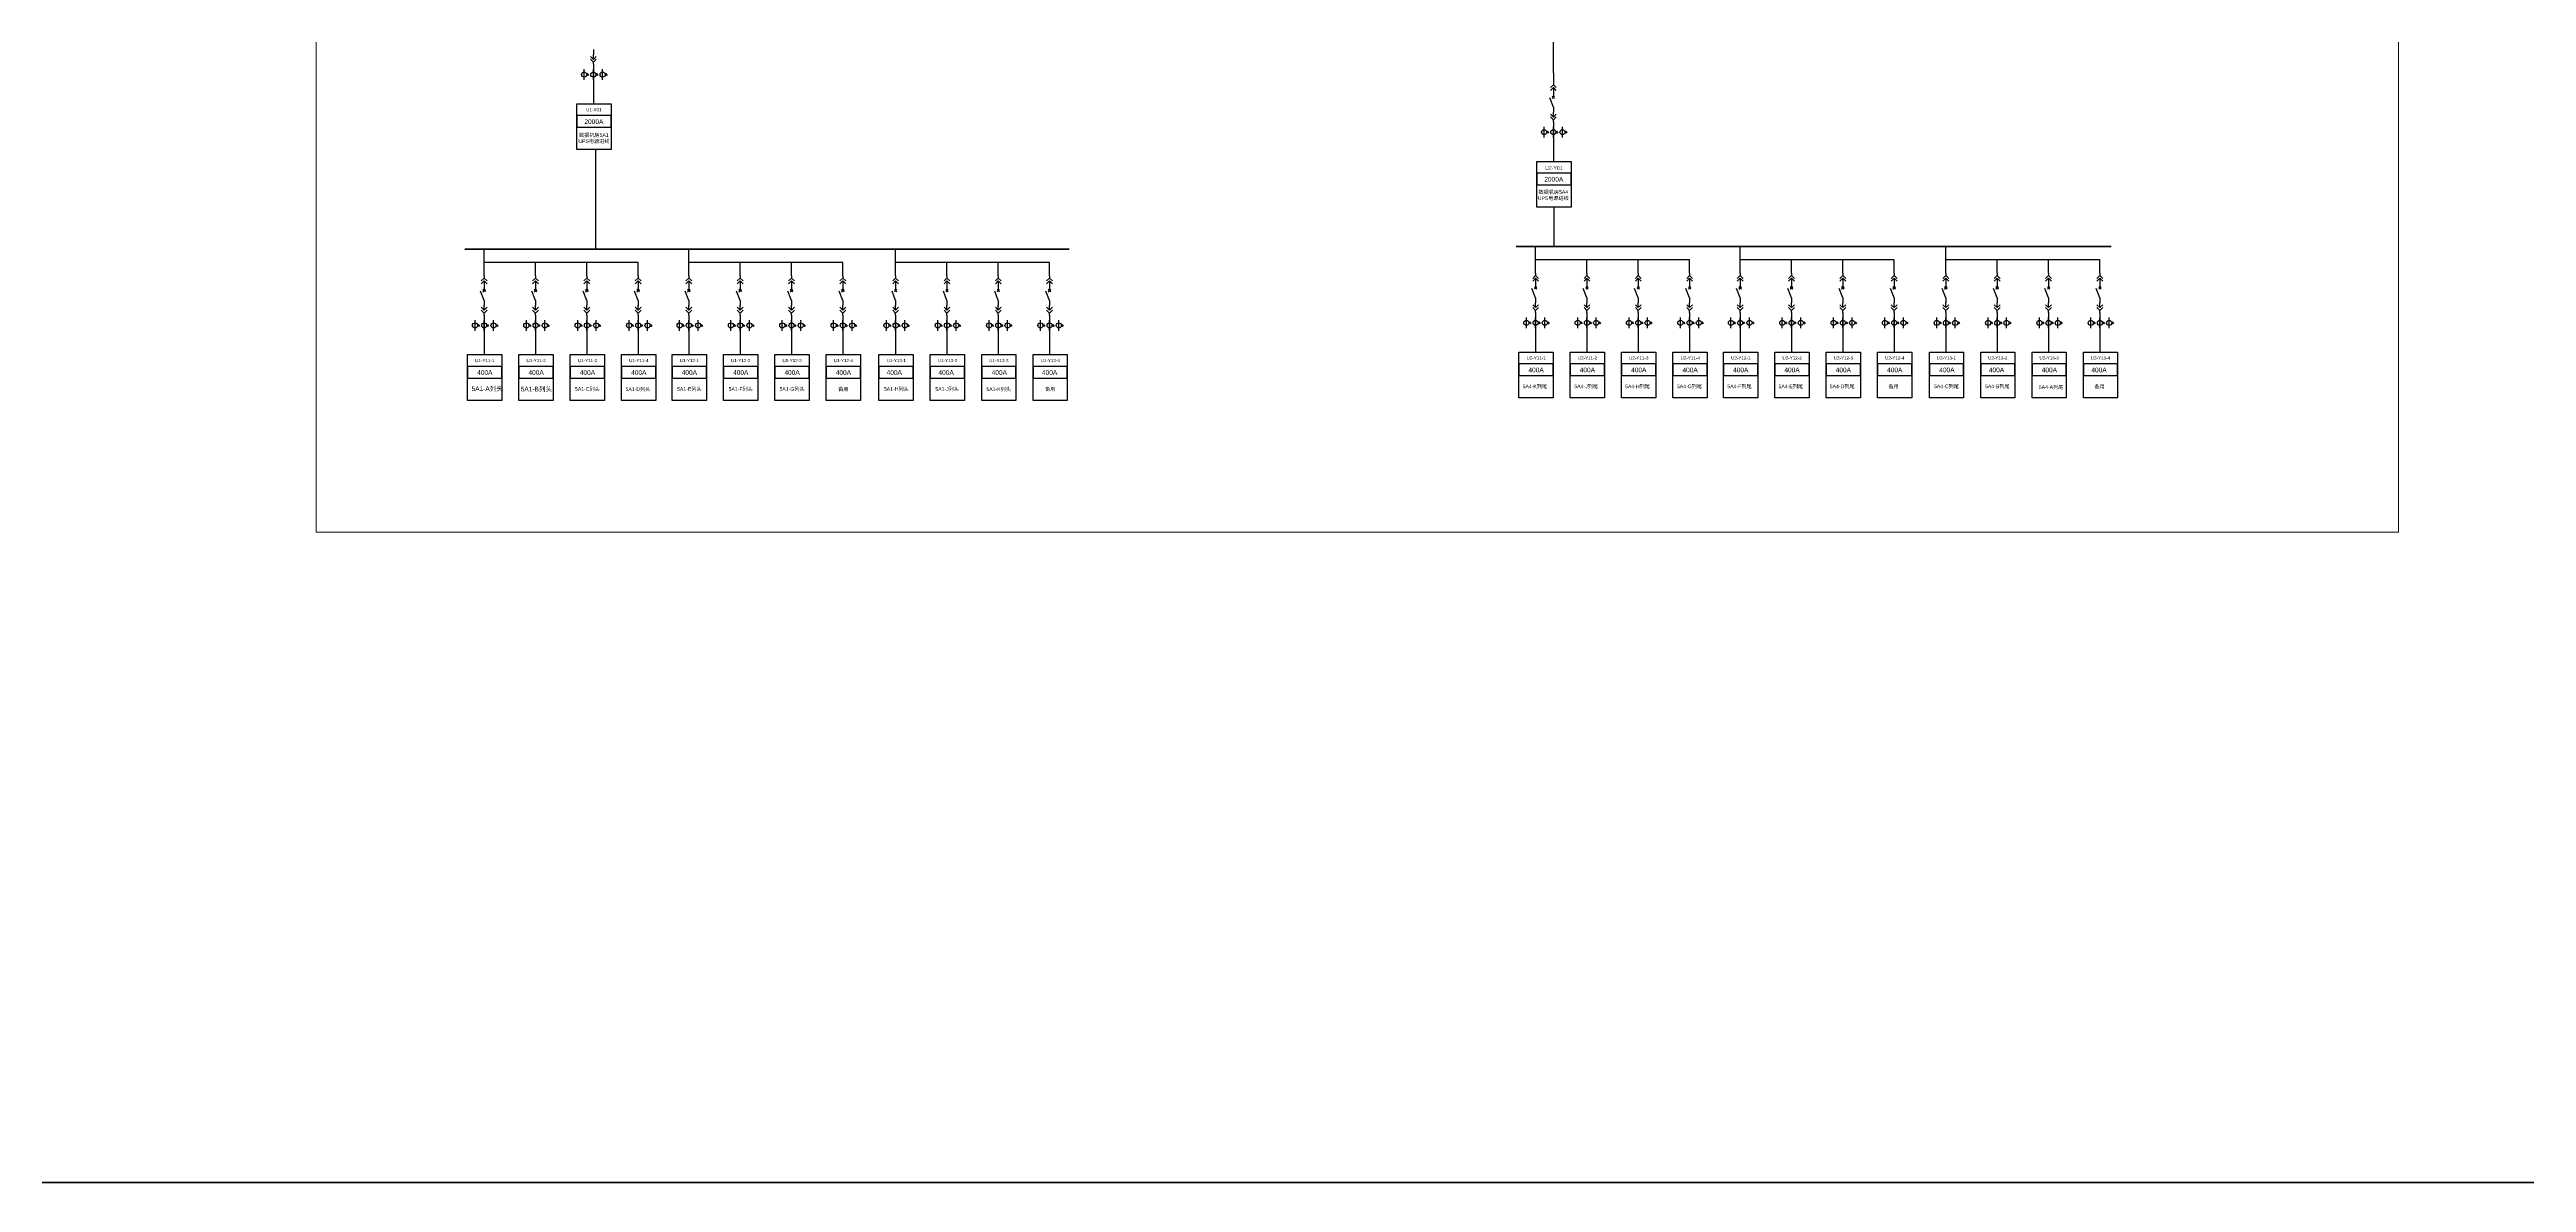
# Model space of a CAD drawing. Header units: millimetres. Extents: x -3460 to -460, y 6070 to 9130.
# Drawn here: x -2660.5 to -2284.2, y 6070 to 6242.1 of the extents above; entities that cross this region are included whole.
import ezdxf
from ezdxf.enums import TextEntityAlignment as Align

# ---------------------------------------------------------------- set-up
doc = ezdxf.new("R2010")
doc.units = ezdxf.units.MM
doc.header["$LTSCALE"] = 1000
doc.header["$MEASUREMENT"] = 0
doc.styles.get("Standard").update_dxf_attribs({"font": 'arial.ttf'})

# ---------------------------------------------------------------- blocks, each defined once
blk = doc.blocks.new('DYDQAA03')
at = {"color": 0}
for points in [[(0, 0), (0, -1.5)], [(-2.1, -3.6), (0, -1.5)], [(-2.1, -5.6), (0, -3.5)], [(2.1, -3.6), (0, -1.5)], [(2.1, -5.6), (0, -3.5)], [(0, -3.5), (0, -7)]]:
    blk.add_lwpolyline(points, dxfattribs=at)
blk = doc.blocks.new('DYDQAA09')
at = {"color": 0}
blk.add_lwpolyline([(0, 0), (0, -3.5)], dxfattribs=at)
blk.add_lwpolyline([(0, 0), (0, -3.5)], dxfattribs=at)
blk.add_lwpolyline([(0, 0), (0, -3.5)], dxfattribs=at)
blk.add_lwpolyline([(0, 0), (0, -3.5)], dxfattribs=at)
blk.add_lwpolyline([(0, 0), (0, -3.5)], dxfattribs=at)
blk.add_lwpolyline([(0, 0), (0, -3.5)], dxfattribs=at)
blk.add_lwpolyline([(0, 0), (0, -3.5)], dxfattribs=at)
blk.add_lwpolyline([(0, 0), (0, -3.5)], dxfattribs=at)
blk.add_lwpolyline([(0, 0), (0, -3.5)], dxfattribs=at)
blk = doc.blocks.new('DYDQ0201')
at = {"color": 0}
for points in [[(0.9, -0.9), (-0.9, 0.9)], [(-0.9, -0.9), (0.9, 0.9)], [(0, -7), (-2.6, -0.4)]]:
    blk.add_lwpolyline(points, dxfattribs=at)
blk = doc.blocks.new('DYDQAA04')
at = {"color": 0}
for points in [[(0, -3.5), (0, 0)], [(-2.1, -1.4), (0, -3.5)], [(-2.1, -3.4), (0, -5.5)], [(2.1, -1.4), (0, -3.5)], [(2.1, -3.4), (0, -5.5)], [(0, -7), (0, -5.5)]]:
    blk.add_lwpolyline(points, dxfattribs=at)
blk = doc.blocks.new('A$C03DD39B5')
for p, q in [((417, 475), (283, 392)), ((417, 422), (283, 339)), ((350, 333), (350, 467))]:
    blk.add_line(p, q)
blk.add_lwpolyline([(700, 167), (0, 167)])
blk.add_circle((350, 167), 167)
blk = doc.blocks.new('DYDQAA05')
at = {"color": 0}
blk.add_lwpolyline([(0, 0), (0, -7)], dxfattribs=at)

msp = doc.modelspace()

# ---------------------------------------------------------------- linework, layer by layer
for p, q in [((-2432.01, 6238.55, -2526.41), (-2432.01, 6302.43, -1143.12)), ((-2577.87, 6239.06, 7629.92), (-2577.87, 6237.42, 7629.92)), ((-2577.87, 6237.42, 7629.92), (-2577.87, 6233.85, 7629.92)), ((-2432.01, 6230.31, -325.18), (-2432.01, 6228.67, -325.18)), ((-2432.01, 6228.67, -325.18), (-2432.01, 6225.1, -325.18)), ((-2577.55, 6226.9, 7598.43), (-2577.55, 6211.77, 4076.91)), ((-2431.93, 6218.15, -356.67), (-2431.93, 6212.16, 114.88)), ((-2594.45, 6207.7, 2693.63), (-2594.45, 6211.77, 4076.91)), ((-2586.65, 6209.73, 4076.91), (-2594.45, 6209.73, 3385.27)), ((-2586.65, 6207.7, 4076.91), (-2586.65, 6209.73, 4076.91)), ((-2578.85, 6209.73, 4768.55), (-2586.65, 6209.73, 4076.91)), ((-2578.85, 6207.7, 4768.55), (-2578.85, 6209.73, 4768.55)), ((-2571.05, 6209.73, 5460.19), (-2578.85, 6209.73, 4768.55)), ((-2571.05, 6207.7, 5460.19), (-2571.05, 6209.73, 5460.19)), ((-2563.36, 6207.7, 2693.63), (-2563.36, 6211.77, 4076.91)), ((-2555.56, 6209.73, 4076.91), (-2563.36, 6209.73, 3385.27)), ((-2555.56, 6207.7, 4076.91), (-2555.56, 6209.73, 4076.91)), ((-2547.76, 6209.73, 4768.55), (-2555.56, 6209.73, 4076.91)), ((-2547.76, 6207.7, 4768.55), (-2547.76, 6209.73, 4768.55)), ((-2539.96, 6209.73, 5460.19), (-2547.76, 6209.73, 4768.55)), ((-2539.96, 6207.7, 5460.19), (-2539.96, 6209.73, 5460.19)), ((-2531.94, 6207.7, 2693.63), (-2531.94, 6211.77, 4076.91)), ((-2524.14, 6209.73, 4076.91), (-2531.94, 6209.73, 3385.27)), ((-2524.14, 6207.7, 4076.91), (-2524.14, 6209.73, 4076.91)), ((-2516.34, 6209.73, 4768.55), (-2524.14, 6209.73, 4076.91)), ((-2516.34, 6207.7, 4768.55), (-2516.34, 6209.73, 4768.55)), ((-2508.55, 6209.73, 5460.19), (-2516.34, 6209.73, 4768.55)), ((-2508.55, 6207.7, 5460.19), (-2508.55, 6209.73, 5460.19)), ((-2434.7, 6208.09, -1268.4), (-2434.7, 6212.16, 114.88)), ((-2426.9, 6210.13, 114.88), (-2434.7, 6210.13, -576.76)), ((-2426.9, 6208.09, 114.88), (-2426.9, 6210.13, 114.88)), ((-2419.1, 6210.13, 806.52), (-2426.9, 6210.13, 114.88)), ((-2419.1, 6208.09, 806.52), (-2419.1, 6210.13, 806.52)), ((-2411.3, 6210.13, 1498.16), (-2419.1, 6210.13, 806.52)), ((-2411.3, 6208.09, 1498.16), (-2411.3, 6210.13, 1498.16)), ((-2403.61, 6208.09, -1268.4), (-2403.61, 6212.16, 114.88)), ((-2395.81, 6210.13, 114.88), (-2403.61, 6210.13, -576.76)), ((-2395.81, 6208.09, 114.88), (-2395.81, 6210.13, 114.88)), ((-2388.01, 6210.13, 806.52), (-2395.81, 6210.13, 114.88)), ((-2388.01, 6208.09, 806.52), (-2388.01, 6210.13, 806.52)), ((-2380.21, 6210.13, 1498.16), (-2388.01, 6210.13, 806.52)), ((-2380.21, 6208.09, 1498.16), (-2380.21, 6210.13, 1498.16)), ((-2372.36, 6208.09, -1269.25), (-2372.36, 6212.16, 114.03)), ((-2364.56, 6210.13, 114.03), (-2372.36, 6210.13, -577.61)), ((-2364.56, 6208.09, 114.03), (-2364.56, 6210.13, 114.03)), ((-2356.76, 6210.13, 805.67), (-2364.56, 6210.13, 114.03)), ((-2356.76, 6208.09, 805.67), (-2356.76, 6210.13, 805.67)), ((-2348.96, 6210.13, 1497.31), (-2356.76, 6210.13, 805.67)), ((-2348.96, 6208.09, 1497.31), (-2348.96, 6210.13, 1497.31)), ((-2594.45, 6200.95, 4894.85), (-2594.45, 6199.31, 4894.85)), ((-2594.45, 6199.31, 4894.85), (-2594.45, 6195.75, 4894.85)), ((-2586.65, 6200.95, 6278.13), (-2586.65, 6199.31, 6278.13)), ((-2586.65, 6199.31, 6278.13), (-2586.65, 6195.75, 6278.13)), ((-2578.85, 6200.95, 6969.77), (-2578.85, 6199.31, 6969.77)), ((-2578.85, 6199.31, 6969.77), (-2578.85, 6195.75, 6969.77)), ((-2571.05, 6200.95, 7661.41), (-2571.05, 6199.31, 7661.41)), ((-2571.05, 6199.31, 7661.41), (-2571.05, 6195.75, 7661.41)), ((-2563.36, 6200.95, 4894.85), (-2563.36, 6199.31, 4894.85)), ((-2563.36, 6199.31, 4894.85), (-2563.36, 6195.75, 4894.85)), ((-2555.56, 6200.95, 6278.13), (-2555.56, 6199.31, 6278.13)), ((-2555.56, 6199.31, 6278.13), (-2555.56, 6195.75, 6278.13)), ((-2547.76, 6200.95, 6969.77), (-2547.76, 6199.31, 6969.77)), ((-2547.76, 6199.31, 6969.77), (-2547.76, 6195.75, 6969.77)), ((-2539.96, 6200.95, 7661.41), (-2539.96, 6199.31, 7661.41)), ((-2539.96, 6199.31, 7661.41), (-2539.96, 6195.75, 7661.41)), ((-2531.94, 6200.95, 4894.85), (-2531.94, 6199.31, 4894.85)), ((-2531.94, 6199.31, 4894.85), (-2531.94, 6195.75, 4894.85)), ((-2524.14, 6200.95, 6278.13), (-2524.14, 6199.31, 6278.13)), ((-2524.14, 6199.31, 6278.13), (-2524.14, 6195.75, 6278.13)), ((-2516.34, 6200.95, 6969.77), (-2516.34, 6199.31, 6969.77)), ((-2516.34, 6199.31, 6969.77), (-2516.34, 6195.75, 6969.77)), ((-2508.55, 6200.95, 7661.41), (-2508.55, 6199.31, 7661.41)), ((-2508.55, 6199.31, 7661.41), (-2508.55, 6195.75, 7661.41)), ((-2434.7, 6201.34, 932.82), (-2434.7, 6199.7, 932.82)), ((-2434.7, 6199.7, 932.82), (-2434.7, 6196.14, 932.82)), ((-2426.9, 6201.34, 2316.1), (-2426.9, 6199.7, 2316.1)), ((-2426.9, 6199.7, 2316.1), (-2426.9, 6196.14, 2316.1)), ((-2419.1, 6201.34, 3007.74), (-2419.1, 6199.7, 3007.74)), ((-2419.1, 6199.7, 3007.74), (-2419.1, 6196.14, 3007.74)), ((-2411.3, 6201.34, 3699.38), (-2411.3, 6199.7, 3699.38)), ((-2411.3, 6199.7, 3699.38), (-2411.3, 6196.14, 3699.38)), ((-2403.61, 6201.34, 932.82), (-2403.61, 6199.7, 932.82)), ((-2403.61, 6199.7, 932.82), (-2403.61, 6196.14, 932.82)), ((-2395.81, 6201.34, 2316.1), (-2395.81, 6199.7, 2316.1)), ((-2395.81, 6199.7, 2316.1), (-2395.81, 6196.14, 2316.1)), ((-2388.01, 6201.34, 3007.74), (-2388.01, 6199.7, 3007.74)), ((-2388.01, 6199.7, 3007.74), (-2388.01, 6196.14, 3007.74)), ((-2380.21, 6201.34, 3699.38), (-2380.21, 6199.7, 3699.38)), ((-2380.21, 6199.7, 3699.38), (-2380.21, 6196.14, 3699.38)), ((-2372.36, 6201.34, 931.97), (-2372.36, 6199.7, 931.97)), ((-2372.36, 6199.7, 931.97), (-2372.36, 6196.14, 931.97)), ((-2364.56, 6201.34, 2315.25), (-2364.56, 6199.7, 2315.25)), ((-2364.56, 6199.7, 2315.25), (-2364.56, 6196.14, 2315.25)), ((-2356.76, 6201.34, 3006.9), (-2356.76, 6199.7, 3006.9)), ((-2356.76, 6199.7, 3006.9), (-2356.76, 6196.14, 3006.9)), ((-2348.96, 6201.34, 3698.54), (-2348.96, 6199.7, 3698.54)), ((-2348.96, 6199.7, 3698.54), (-2348.96, 6196.14, 3698.54))]:
    msp.add_line(p, q)
at = {"color": 1, "lineweight": 40}
for p, q in [((-2597.4, 6211.77, 4076.91), (-2505.59, 6211.77, 4076.91)), ((-2437.66, 6212.16, 114.88), (-2347.24, 6212.16, 114.88))]:
    msp.add_line(p, q, dxfattribs=at)
at = {"lineweight": 80, "ltscale": 0.001071}
msp.add_lwpolyline([(-3460, 6470), (-460, 6470), (-460, 6070), (-3460, 6070)], close=True, dxfattribs=at)
at = {"color": 1, "lineweight": 13, "ltscale": 0.001071}
msp.add_lwpolyline([(-2620, 6457.69), (-2303.62, 6457.69), (-2303.62, 6168.78), (-2620, 6168.78)], close=True, dxfattribs=at)
for points, elevation in [([(-2580.39, 6233.85), (-2575.18, 6233.85), (-2575.18, 6226.9), (-2580.39, 6226.9)], 7598.43), ([(-2580.39, 6230.3), (-2575.18, 6230.3), (-2575.18, 6232.04), (-2580.39, 6232.04)], 7598.43), ([(-2434.53, 6225.1), (-2429.32, 6225.1), (-2429.32, 6218.15), (-2434.53, 6218.15)], -356.67), ([(-2434.53, 6221.55), (-2429.32, 6221.55), (-2429.32, 6223.28), (-2434.53, 6223.28)], -356.67), ([(-2596.97, 6195.75), (-2591.76, 6195.75), (-2591.76, 6188.79), (-2596.97, 6188.79)], 4863.36), ([(-2589.17, 6195.75), (-2583.96, 6195.75), (-2583.96, 6188.79), (-2589.17, 6188.79)], 6246.64), ([(-2581.37, 6195.75), (-2576.16, 6195.75), (-2576.16, 6188.79), (-2581.37, 6188.79)], 6938.28), ([(-2573.57, 6195.75), (-2568.36, 6195.75), (-2568.36, 6188.79), (-2573.57, 6188.79)], 7629.92), ([(-2565.88, 6195.75), (-2560.67, 6195.75), (-2560.67, 6188.79), (-2565.88, 6188.79)], 4863.36), ([(-2558.08, 6195.75), (-2552.87, 6195.75), (-2552.87, 6188.79), (-2558.08, 6188.79)], 6246.64), ([(-2550.28, 6195.75), (-2545.07, 6195.75), (-2545.07, 6188.79), (-2550.28, 6188.79)], 6938.28), ([(-2542.48, 6195.75), (-2537.27, 6195.75), (-2537.27, 6188.79), (-2542.48, 6188.79)], 7629.92), ([(-2534.47, 6195.75), (-2529.26, 6195.75), (-2529.26, 6188.79), (-2534.47, 6188.79)], 4863.36), ([(-2526.67, 6195.75), (-2521.46, 6195.75), (-2521.46, 6188.79), (-2526.67, 6188.79)], 6246.64), ([(-2518.87, 6195.75), (-2513.66, 6195.75), (-2513.66, 6188.79), (-2518.87, 6188.79)], 6938.28), ([(-2511.07, 6195.75), (-2505.86, 6195.75), (-2505.86, 6188.79), (-2511.07, 6188.79)], 7629.92), ([(-2437.23, 6196.14), (-2432.02, 6196.14), (-2432.02, 6189.18), (-2437.23, 6189.18)], 901.33), ([(-2429.43, 6196.14), (-2424.22, 6196.14), (-2424.22, 6189.18), (-2429.43, 6189.18)], 2284.61), ([(-2421.63, 6196.14), (-2416.42, 6196.14), (-2416.42, 6189.18), (-2421.63, 6189.18)], 2976.25), ([(-2413.83, 6196.14), (-2408.62, 6196.14), (-2408.62, 6189.18), (-2413.83, 6189.18)], 3667.89), ([(-2406.14, 6196.14), (-2400.93, 6196.14), (-2400.93, 6189.18), (-2406.14, 6189.18)], 901.33), ([(-2398.34, 6196.14), (-2393.13, 6196.14), (-2393.13, 6189.18), (-2398.34, 6189.18)], 2284.61), ([(-2390.54, 6196.14), (-2385.33, 6196.14), (-2385.33, 6189.18), (-2390.54, 6189.18)], 2976.25), ([(-2382.74, 6196.14), (-2377.53, 6196.14), (-2377.53, 6189.18), (-2382.74, 6189.18)], 3667.89), ([(-2374.88, 6196.14), (-2369.67, 6196.14), (-2369.67, 6189.18), (-2374.88, 6189.18)], 900.48), ([(-2367.08, 6196.14), (-2361.87, 6196.14), (-2361.87, 6189.18), (-2367.08, 6189.18)], 2283.77), ([(-2359.28, 6196.14), (-2354.07, 6196.14), (-2354.07, 6189.18), (-2359.28, 6189.18)], 2975.41), ([(-2351.48, 6196.14), (-2346.28, 6196.14), (-2346.28, 6189.18), (-2351.48, 6189.18)], 3667.05), ([(-2596.97, 6192.19), (-2591.76, 6192.19), (-2591.76, 6193.93), (-2596.97, 6193.93)], 4863.36), ([(-2589.17, 6192.19), (-2583.96, 6192.19), (-2583.96, 6193.93), (-2589.17, 6193.93)], 6246.64), ([(-2581.37, 6192.19), (-2576.16, 6192.19), (-2576.16, 6193.93), (-2581.37, 6193.93)], 6938.28), ([(-2573.57, 6192.19), (-2568.36, 6192.19), (-2568.36, 6193.93), (-2573.57, 6193.93)], 7629.92), ([(-2565.88, 6192.19), (-2560.67, 6192.19), (-2560.67, 6193.93), (-2565.88, 6193.93)], 4863.36), ([(-2558.08, 6192.19), (-2552.87, 6192.19), (-2552.87, 6193.93), (-2558.08, 6193.93)], 6246.64), ([(-2550.28, 6192.19), (-2545.07, 6192.19), (-2545.07, 6193.93), (-2550.28, 6193.93)], 6938.28), ([(-2542.48, 6192.19), (-2537.27, 6192.19), (-2537.27, 6193.93), (-2542.48, 6193.93)], 7629.92), ([(-2534.47, 6192.19), (-2529.26, 6192.19), (-2529.26, 6193.93), (-2534.47, 6193.93)], 4863.36), ([(-2526.67, 6192.19), (-2521.46, 6192.19), (-2521.46, 6193.93), (-2526.67, 6193.93)], 6246.64), ([(-2518.87, 6192.19), (-2513.66, 6192.19), (-2513.66, 6193.93), (-2518.87, 6193.93)], 6938.28), ([(-2511.07, 6192.19), (-2505.86, 6192.19), (-2505.86, 6193.93), (-2511.07, 6193.93)], 7629.92), ([(-2437.23, 6192.59), (-2432.02, 6192.59), (-2432.02, 6194.32), (-2437.23, 6194.32)], 901.33), ([(-2429.43, 6192.59), (-2424.22, 6192.59), (-2424.22, 6194.32), (-2429.43, 6194.32)], 2284.61), ([(-2421.63, 6192.59), (-2416.42, 6192.59), (-2416.42, 6194.32), (-2421.63, 6194.32)], 2976.25), ([(-2413.83, 6192.59), (-2408.62, 6192.59), (-2408.62, 6194.32), (-2413.83, 6194.32)], 3667.89), ([(-2406.14, 6192.59), (-2400.93, 6192.59), (-2400.93, 6194.32), (-2406.14, 6194.32)], 901.33), ([(-2398.34, 6192.59), (-2393.13, 6192.59), (-2393.13, 6194.32), (-2398.34, 6194.32)], 2284.61), ([(-2390.54, 6192.59), (-2385.33, 6192.59), (-2385.33, 6194.32), (-2390.54, 6194.32)], 2976.25), ([(-2382.74, 6192.59), (-2377.53, 6192.59), (-2377.53, 6194.32), (-2382.74, 6194.32)], 3667.89), ([(-2374.88, 6192.58), (-2369.67, 6192.58), (-2369.67, 6194.32), (-2374.88, 6194.32)], 900.48), ([(-2367.08, 6192.58), (-2361.87, 6192.58), (-2361.87, 6194.32), (-2367.08, 6194.32)], 2283.77), ([(-2359.28, 6192.58), (-2354.07, 6192.58), (-2354.07, 6194.32), (-2359.28, 6194.32)], 2975.41), ([(-2351.48, 6192.58), (-2346.28, 6192.58), (-2346.28, 6194.32), (-2351.48, 6194.32)], 3667.05)]:
    msp.add_lwpolyline(points, close=True, dxfattribs=dict(elevation=elevation))

# ---------------------------------------------------------------- block references
at = {"xscale": 0.2128962921302706, "yscale": 0.2128962921302706, "zscale": 0.2128962921302706}
for name, p in [('DYDQAA04', (-2577.87, 6241.34, 5428.7)), ('DYDQAA09', (-2577.87, 6242.08, 5428.7)), ('DYDQAA09', (-2577.87, 6239.85, 5428.7)), ('DYDQAA03', (-2432.01, 6237.06, -2526.41)), ('DYDQAA05', (-2432.01, 6238.55, -2526.41)), ('DYDQ0201', (-2432.01, 6234.82, -2526.41)), ('DYDQAA04', (-2432.01, 6232.58, -2526.41)), ('DYDQAA09', (-2432.01, 6235.57, -2526.41)), ('DYDQAA09', (-2432.01, 6233.33, -2526.41)), ('DYDQAA09', (-2432.01, 6231.09, -2526.41)), ('DYDQAA03', (-2594.45, 6207.7, 2693.63)), ('DYDQAA09', (-2594.45, 6206.21, 2693.63)), ('DYDQAA03', (-2586.65, 6207.7, 4076.91)), ('DYDQAA09', (-2586.65, 6206.21, 4076.91)), ('DYDQAA03', (-2578.85, 6207.7, 4768.55)), ('DYDQAA09', (-2578.85, 6206.21, 4768.55)), ('DYDQAA03', (-2571.05, 6207.7, 5460.19)), ('DYDQAA09', (-2571.05, 6206.21, 5460.19)), ('DYDQAA03', (-2563.36, 6207.7, 2693.63)), ('DYDQAA09', (-2563.36, 6206.21, 2693.63)), ('DYDQAA03', (-2555.56, 6207.7, 4076.91)), ('DYDQAA09', (-2555.56, 6206.21, 4076.91)), ('DYDQAA03', (-2547.76, 6207.7, 4768.55)), ('DYDQAA09', (-2547.76, 6206.21, 4768.55)), ('DYDQAA03', (-2539.96, 6207.7, 5460.19)), ('DYDQAA09', (-2539.96, 6206.21, 5460.19)), ('DYDQAA03', (-2531.94, 6207.7, 2693.63)), ('DYDQAA09', (-2531.94, 6206.21, 2693.63)), ('DYDQAA03', (-2524.14, 6207.7, 4076.91)), ('DYDQAA09', (-2524.14, 6206.21, 4076.91)), ('DYDQAA03', (-2516.34, 6207.7, 4768.55)), ('DYDQAA09', (-2516.34, 6206.21, 4768.55)), ('DYDQAA03', (-2508.55, 6207.7, 5460.19)), ('DYDQAA09', (-2508.55, 6206.21, 5460.19)), ('DYDQ0201', (-2434.7, 6205.86, -1268.4)), ('DYDQAA03', (-2434.7, 6208.09, -1268.4)), ('DYDQAA09', (-2434.7, 6206.6, -1268.4)), ('DYDQ0201', (-2426.9, 6205.86, 114.88)), ('DYDQAA03', (-2426.9, 6208.09, 114.88)), ('DYDQAA09', (-2426.9, 6206.6, 114.88)), ('DYDQ0201', (-2419.1, 6205.86, 806.52)), ('DYDQAA03', (-2419.1, 6208.09, 806.52)), ('DYDQAA09', (-2419.1, 6206.6, 806.52)), ('DYDQ0201', (-2411.3, 6205.86, 1498.16)), ('DYDQAA03', (-2411.3, 6208.09, 1498.16)), ('DYDQAA09', (-2411.3, 6206.6, 1498.16)), ('DYDQ0201', (-2403.61, 6205.86, -1268.4)), ('DYDQAA03', (-2403.61, 6208.09, -1268.4)), ('DYDQAA09', (-2403.61, 6206.6, -1268.4)), ('DYDQ0201', (-2395.81, 6205.86, 114.88)), ('DYDQAA03', (-2395.81, 6208.09, 114.88)), ('DYDQAA09', (-2395.81, 6206.6, 114.88)), ('DYDQ0201', (-2388.01, 6205.86, 806.52)), ('DYDQAA03', (-2388.01, 6208.09, 806.52)), ('DYDQAA09', (-2388.01, 6206.6, 806.52)), ('DYDQ0201', (-2380.21, 6205.86, 1498.16)), ('DYDQAA03', (-2380.21, 6208.09, 1498.16)), ('DYDQAA09', (-2380.21, 6206.6, 1498.16)), ('DYDQ0201', (-2372.36, 6205.86, -1269.25)), ('DYDQAA03', (-2372.36, 6208.09, -1269.25)), ('DYDQAA09', (-2372.36, 6206.6, -1269.25)), ('DYDQ0201', (-2364.56, 6205.86, 114.03)), ('DYDQAA03', (-2364.56, 6208.09, 114.03)), ('DYDQAA09', (-2364.56, 6206.6, 114.03)), ('DYDQ0201', (-2356.76, 6205.86, 805.67)), ('DYDQAA03', (-2356.76, 6208.09, 805.67)), ('DYDQAA09', (-2356.76, 6206.6, 805.67)), ('DYDQ0201', (-2348.96, 6205.86, 1497.31)), ('DYDQAA03', (-2348.96, 6208.09, 1497.31)), ('DYDQAA09', (-2348.96, 6206.6, 1497.31)), ('DYDQ0201', (-2594.45, 6205.46, 2693.63)), ('DYDQAA04', (-2594.45, 6203.23, 2693.63)), ('DYDQAA09', (-2594.45, 6203.97, 2693.63)), ('DYDQ0201', (-2586.65, 6205.46, 4076.91)), ('DYDQAA04', (-2586.65, 6203.23, 4076.91)), ('DYDQAA09', (-2586.65, 6203.97, 4076.91)), ('DYDQ0201', (-2578.85, 6205.46, 4768.55)), ('DYDQAA04', (-2578.85, 6203.23, 4768.55)), ('DYDQAA09', (-2578.85, 6203.97, 4768.55)), ('DYDQ0201', (-2571.05, 6205.46, 5460.19)), ('DYDQAA04', (-2571.05, 6203.23, 5460.19)), ('DYDQAA09', (-2571.05, 6203.97, 5460.19)), ('DYDQ0201', (-2563.36, 6205.46, 2693.63)), ('DYDQAA04', (-2563.36, 6203.23, 2693.63)), ('DYDQAA09', (-2563.36, 6203.97, 2693.63)), ('DYDQ0201', (-2555.56, 6205.46, 4076.91)), ('DYDQAA04', (-2555.56, 6203.23, 4076.91)), ('DYDQAA09', (-2555.56, 6203.97, 4076.91)), ('DYDQ0201', (-2547.76, 6205.46, 4768.55)), ('DYDQAA04', (-2547.76, 6203.23, 4768.55)), ('DYDQAA09', (-2547.76, 6203.97, 4768.55)), ('DYDQ0201', (-2539.96, 6205.46, 5460.19)), ('DYDQAA04', (-2539.96, 6203.23, 5460.19)), ('DYDQAA09', (-2539.96, 6203.97, 5460.19)), ('DYDQ0201', (-2531.94, 6205.46, 2693.63)), ('DYDQAA04', (-2531.94, 6203.23, 2693.63)), ('DYDQAA09', (-2531.94, 6203.97, 2693.63)), ('DYDQ0201', (-2524.14, 6205.46, 4076.91)), ('DYDQAA04', (-2524.14, 6203.23, 4076.91)), ('DYDQAA09', (-2524.14, 6203.97, 4076.91)), ('DYDQ0201', (-2516.34, 6205.46, 4768.55)), ('DYDQAA04', (-2516.34, 6203.23, 4768.55)), ('DYDQAA09', (-2516.34, 6203.97, 4768.55)), ('DYDQ0201', (-2508.55, 6205.46, 5460.19)), ('DYDQAA04', (-2508.55, 6203.23, 5460.19)), ('DYDQAA09', (-2508.55, 6203.97, 5460.19)), ('DYDQAA04', (-2434.7, 6203.62, -1268.4)), ('DYDQAA09', (-2434.7, 6204.37, -1268.4)), ('DYDQAA04', (-2426.9, 6203.62, 114.88)), ('DYDQAA09', (-2426.9, 6204.37, 114.88)), ('DYDQAA04', (-2419.1, 6203.62, 806.52)), ('DYDQAA09', (-2419.1, 6204.37, 806.52)), ('DYDQAA04', (-2411.3, 6203.62, 1498.16)), ('DYDQAA09', (-2411.3, 6204.37, 1498.16)), ('DYDQAA04', (-2403.61, 6203.62, -1268.4)), ('DYDQAA09', (-2403.61, 6204.37, -1268.4)), ('DYDQAA04', (-2395.81, 6203.62, 114.88)), ('DYDQAA09', (-2395.81, 6204.37, 114.88)), ('DYDQAA04', (-2388.01, 6203.62, 806.52)), ('DYDQAA09', (-2388.01, 6204.37, 806.52)), ('DYDQAA04', (-2380.21, 6203.62, 1498.16)), ('DYDQAA09', (-2380.21, 6204.37, 1498.16)), ('DYDQAA04', (-2372.36, 6203.62, -1269.25)), ('DYDQAA09', (-2372.36, 6204.36, -1269.25)), ('DYDQAA04', (-2364.56, 6203.62, 114.03)), ('DYDQAA09', (-2364.56, 6204.36, 114.03)), ('DYDQAA04', (-2356.76, 6203.62, 805.67)), ('DYDQAA09', (-2356.76, 6204.36, 805.67)), ('DYDQAA04', (-2348.96, 6203.62, 1497.31)), ('DYDQAA09', (-2348.96, 6204.36, 1497.31)), ('DYDQAA09', (-2594.45, 6201.74, 2693.63)), ('DYDQAA09', (-2586.65, 6201.74, 4076.91)), ('DYDQAA09', (-2578.85, 6201.74, 4768.55)), ('DYDQAA09', (-2571.05, 6201.74, 5460.19)), ('DYDQAA09', (-2563.36, 6201.74, 2693.63)), ('DYDQAA09', (-2555.56, 6201.74, 4076.91)), ('DYDQAA09', (-2547.76, 6201.74, 4768.55)), ('DYDQAA09', (-2539.96, 6201.74, 5460.19)), ('DYDQAA09', (-2531.94, 6201.74, 2693.63)), ('DYDQAA09', (-2524.14, 6201.74, 4076.91)), ('DYDQAA09', (-2516.34, 6201.74, 4768.55)), ('DYDQAA09', (-2508.55, 6201.74, 5460.19)), ('DYDQAA09', (-2434.7, 6202.13, -1268.4)), ('DYDQAA09', (-2426.9, 6202.13, 114.88)), ('DYDQAA09', (-2419.1, 6202.13, 806.52)), ('DYDQAA09', (-2411.3, 6202.13, 1498.16)), ('DYDQAA09', (-2403.61, 6202.13, -1268.4)), ('DYDQAA09', (-2395.81, 6202.13, 114.88)), ('DYDQAA09', (-2388.01, 6202.13, 806.52)), ('DYDQAA09', (-2380.21, 6202.13, 1498.16)), ('DYDQAA09', (-2372.36, 6202.13, -1269.25)), ('DYDQAA09', (-2364.56, 6202.13, 114.03)), ('DYDQAA09', (-2356.76, 6202.13, 805.67)), ('DYDQAA09', (-2348.96, 6202.13, 1497.31))]:
    msp.add_blockref(name, p, dxfattribs=at)
at = {"linetype": 'Continuous', "xscale": 0.00233888397733859, "yscale": 0.00233888397733859, "zscale": 0.00233888397733859, "rotation": 270}
for p in [(-2579.66, 6239.1, 7629.92), (-2578.26, 6239.1, 7629.92), (-2576.85, 6239.1, 7629.92), (-2433.8, 6230.35, -325.18), (-2432.4, 6230.35, -325.18), (-2431, 6230.35, -325.18), (-2596.24, 6200.99, 4894.85), (-2594.84, 6200.99, 4894.85), (-2593.43, 6200.99, 4894.85), (-2588.44, 6200.99, 6278.13), (-2587.04, 6200.99, 6278.13), (-2585.63, 6200.99, 6278.13), (-2580.64, 6200.99, 6969.77), (-2579.24, 6200.99, 6969.77), (-2577.83, 6200.99, 6969.77), (-2572.84, 6200.99, 7661.41), (-2571.44, 6200.99, 7661.41), (-2570.03, 6200.99, 7661.41), (-2565.15, 6200.99, 4894.85), (-2563.75, 6200.99, 4894.85), (-2562.34, 6200.99, 4894.85), (-2557.35, 6200.99, 6278.13), (-2555.95, 6200.99, 6278.13), (-2554.54, 6200.99, 6278.13), (-2549.55, 6200.99, 6969.77), (-2548.15, 6200.99, 6969.77), (-2546.74, 6200.99, 6969.77), (-2541.75, 6200.99, 7661.41), (-2540.35, 6200.99, 7661.41), (-2538.94, 6200.99, 7661.41), (-2533.74, 6200.99, 4894.85), (-2532.33, 6200.99, 4894.85), (-2530.93, 6200.99, 4894.85), (-2525.94, 6200.99, 6278.13), (-2524.53, 6200.99, 6278.13), (-2523.13, 6200.99, 6278.13), (-2518.14, 6200.99, 6969.77), (-2516.73, 6200.99, 6969.77), (-2515.33, 6200.99, 6969.77), (-2510.34, 6200.99, 7661.41), (-2508.94, 6200.99, 7661.41), (-2507.53, 6200.99, 7661.41), (-2436.5, 6201.39, 932.82), (-2435.09, 6201.39, 932.82), (-2433.69, 6201.39, 932.82), (-2428.7, 6201.39, 2316.1), (-2427.29, 6201.39, 2316.1), (-2425.89, 6201.39, 2316.1), (-2420.9, 6201.39, 3007.74), (-2419.49, 6201.39, 3007.74), (-2418.09, 6201.39, 3007.74), (-2413.1, 6201.39, 3699.38), (-2411.69, 6201.39, 3699.38), (-2410.29, 6201.39, 3699.38), (-2405.41, 6201.39, 932.82), (-2404, 6201.39, 932.82), (-2402.6, 6201.39, 932.82), (-2397.61, 6201.39, 2316.1), (-2396.2, 6201.39, 2316.1), (-2394.8, 6201.39, 2316.1), (-2389.81, 6201.39, 3007.74), (-2388.4, 6201.39, 3007.74), (-2387, 6201.39, 3007.74), (-2382.01, 6201.39, 3699.38), (-2380.6, 6201.39, 3699.38), (-2379.2, 6201.39, 3699.38), (-2374.15, 6201.38, 931.97), (-2372.75, 6201.38, 931.97), (-2371.35, 6201.38, 931.97), (-2366.35, 6201.38, 2315.25), (-2364.95, 6201.38, 2315.25), (-2363.55, 6201.38, 2315.25), (-2358.55, 6201.38, 3006.9), (-2357.15, 6201.38, 3006.9), (-2355.75, 6201.38, 3006.9), (-2350.75, 6201.38, 3698.54), (-2349.35, 6201.38, 3698.54), (-2347.95, 6201.38, 3698.54)]:
    msp.add_blockref('A$C03DD39B5', p, dxfattribs=at)

# ---------------------------------------------------------------- texts
at = {"lineweight": 0}
for s, p in [('2000A', (-2577.79, 6230.78, 6215.15)), ('2000A', (-2431.94, 6222.03, -1739.95)), ('400A', (-2594.37, 6192.67, 3480.08)), ('400A', (-2586.57, 6192.67, 4863.36)), ('400A', (-2578.77, 6192.67, 5555)), ('400A', (-2570.97, 6192.67, 6246.64)), ('400A', (-2563.28, 6192.67, 3480.08)), ('400A', (-2555.48, 6192.67, 4863.36)), ('400A', (-2547.68, 6192.67, 5555)), ('400A', (-2539.88, 6192.67, 6246.64)), ('400A', (-2532.15, 6192.67, 6246.64)), ('400A', (-2524.27, 6192.67, 6246.64)), ('400A', (-2516.19, 6192.67, 6246.64)), ('400A', (-2508.55, 6192.67, 6246.64)), ('400A', (-2434.63, 6193.06, -481.95)), ('400A', (-2426.83, 6193.06, 901.33)), ('400A', (-2419.03, 6193.06, 1592.97)), ('400A', (-2411.23, 6193.06, 2284.61)), ('400A', (-2403.54, 6193.06, -481.95)), ('400A', (-2395.74, 6193.06, 901.33)), ('400A', (-2387.94, 6193.06, 1592.97)), ('400A', (-2380.14, 6193.06, 2284.61)), ('400A', (-2372.21, 6193.06, 2284.61)), ('400A', (-2364.67, 6193.06, 2284.61)), ('400A', (-2356.64, 6193.06, 2284.61)), ('400A', (-2349.1, 6193.06, 2284.61))]:
    msp.add_text(s, height=0.713, dxfattribs=at).set_placement(p, align=Align.CENTER)
at = {"width": 5.2091, "attachment_point": 5}
for s, insert, char_height in [('U1-Y01', (-2577.79, 6232.94, 7598.43), 0.49), ('{\\fSimSun|b0|i0|c134|p2;\\H0.78125x;数据机房\\fArial|b0|i0|c0|p34;5A1\\PUPS\\fSimSun|b0|i0|c134|p2;电源进线}', (-2577.79, 6228.6, 7598.43), 0.7128), ('U2-Y01', (-2431.93, 6224.09, -2558.92), 0.557), ('{\\fSimSun|b0|i0|c134|p2;数据机房}5A4 \\PUPS{\\fSimSun|b0|i0|c134|p2;电源进线}', (-2432.02, 6219.95, -5451.78), 0.5569), ('U1-Y11-1', (-2594.37, 6194.84, 4863.36), 0.49), ('U1-Y11-2', (-2586.57, 6194.84, 6246.64), 0.49), ('U1-Y11-3', (-2578.77, 6194.84, 6938.28), 0.49), ('U1-Y11-4', (-2570.97, 6194.84, 7629.92), 0.49), ('U1-Y12-1', (-2563.28, 6194.84, 4863.36), 0.49), ('U1-Y12-2', (-2555.48, 6194.84, 6246.64), 0.49), ('U1-Y12-3', (-2547.68, 6194.84, 6938.28), 0.49), ('U1-Y12-4', (-2539.88, 6194.84, 7629.92), 0.49), ('U1-Y13-1', (-2531.86, 6194.84, 4863.36), 0.49), ('U1-Y13-2', (-2524.06, 6194.84, 6246.64), 0.49), ('U1-Y13-3', (-2516.26, 6194.84, 6938.28), 0.49), ('U1-Y13-4', (-2508.46, 6194.84, 7629.92), 0.49), ('U2-Y11-1', (-2434.62, 6195.23, 901.33), 0.49), ('U2-Y11-2', (-2426.82, 6195.23, 2284.61), 0.49), ('U2-Y11-3', (-2419.02, 6195.23, 2976.25), 0.49), ('U2-Y11-4', (-2411.22, 6195.23, 3667.89), 0.49), ('U2-Y12-1', (-2403.53, 6195.23, 901.33), 0.49), ('U2-Y12-2', (-2395.73, 6195.23, 2284.61), 0.49), ('U2-Y12-3', (-2387.93, 6195.23, 2976.25), 0.49), ('U2-Y12-4', (-2380.13, 6195.23, 3667.89), 0.49), ('U2-Y13-1', (-2372.28, 6195.23, 900.48), 0.49), ('U2-Y13-2', (-2364.48, 6195.23, 2283.77), 0.49), ('U2-Y13-3', (-2356.68, 6195.23, 2975.41), 0.49), ('U2-Y13-4', (-2348.88, 6195.23, 3667.05), 0.49), ('{\\H0.78125x;5A4-K\\fSimSun|b0|i0|c134|p2;列尾}', (-2434.82, 6190.89, 1258), 0.7128), ('{\\H0.78125x;5A4-J\\fSimSun|b0|i0|c134|p2;列尾}', (-2427.02, 6190.89, 2641.28), 0.7128), ('{\\H0.78125x;5A4-H\\fSimSun|b0|i0|c134|p2;列尾}', (-2419.22, 6190.89, 3332.92), 0.7128), ('{\\H0.78125x;5A4-G\\fSimSun|b0|i0|c134|p2;列尾}', (-2411.33, 6190.89, 3332.92), 0.7128), ('{\\H0.78125x;5A4-F\\fSimSun|b0|i0|c134|p2;列尾}', (-2403.73, 6190.89, 1258), 0.7128), ('{\\H0.78125x;5A4-E\\fSimSun|b0|i0|c134|p2;列尾}', (-2395.93, 6190.89, 2641.28), 0.7128), ('{\\H0.78125x;5A4-D\\fSimSun|b0|i0|c134|p2;列尾}', (-2388.13, 6190.89, 3332.92), 0.7128), ('{\\H0.78125x;备用\\P}', (-2380.33, 6190.89, 4024.56), 0.7128), ('{\\H0.78125x;5A4-C\\fSimSun|b0|i0|c134|p2;列尾}', (-2372.29, 6190.89, 3332.92), 0.7128), ('{\\H0.78125x;5A4-B\\fSimSun|b0|i0|c134|p2;列尾}', (-2364.56, 6190.89, 3332.92), 0.7128), ('{\\H0.78125x;5A4-A\\fSimSun|b0|i0|c134|p2;列尾}', (-2356.38, 6190.78, 3332.92), 0.7128), ('{\\H0.78125x;备用\\P}', (-2349.03, 6190.86, 4024.56), 0.7128), ('{\\H0.78125x;5A1-C\\fSimSun|b0|i0|c134|p2;列头}', (-2578.77, 6190.49, 6938.28), 0.7128), ('{\\H0.78125x;5A1-D\\fSimSun|b0|i0|c134|p2;列头}', (-2571.1, 6190.46, 4863.36), 0.7128), ('{\\H0.78125x;5A1-E\\fSimSun|b0|i0|c134|p2;列头}', (-2563.28, 6190.49, 4863.36), 0.7128), ('{\\H0.78125x;5A1-F\\fSimSun|b0|i0|c134|p2;列头}', (-2555.48, 6190.49, 6246.64), 0.7128), ('{\\H0.78125x;5A1-G\\fSimSun|b0|i0|c134|p2;列头}', (-2547.68, 6190.49, 6938.28), 0.7128), ('{\\H0.78125x;备用\\P}', (-2539.88, 6190.49, 7629.92), 0.7128), ('{\\H0.78125x;5A1-H\\fSimSun|b0|i0|c134|p2;列头}', (-2531.84, 6190.49, 6938.28), 0.7128), ('{\\H0.78125x;5A1-J\\fSimSun|b0|i0|c134|p2;列头}', (-2524.11, 6190.49, 6938.28), 0.7128), ('{\\H0.78125x;5A1-K\\fSimSun|b0|i0|c134|p2;列头}', (-2516.29, 6190.45, 6938.28), 0.7128), ('{\\H0.78125x;备用\\P}', (-2508.46, 6190.49, 7629.92), 0.7128)]:
    msp.add_mtext(s, dxfattribs=dict(at, insert=insert, char_height=char_height))
at = {"color": 7, "char_height": 0.7128, "width": 5.2091, "attachment_point": 5}
for s, insert in [('5A1-A{\\fSimSun|b0|i0|c134|p2;列头}', (-2594, 6190.53, 4863.36)), ('5A1-B{\\fSimSun|b0|i0|c134|p2;列头}', (-2586.53, 6190.47, 6246.64))]:
    msp.add_mtext(s, dxfattribs=dict(at, insert=insert))

doc.saveas('drawing.dxf')
